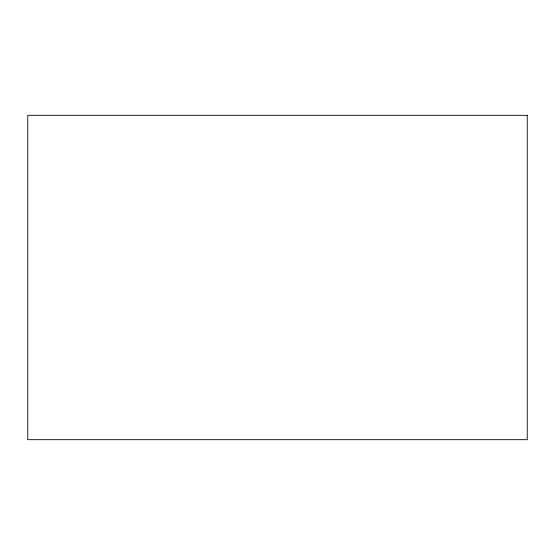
<?xml version="1.0" encoding="UTF-8"?>
<svg xmlns="http://www.w3.org/2000/svg" width="555" height="555" viewBox="0 0 555 555"><rect width="100%" height="100%" fill="white"/><g stroke="black" fill="none" stroke-linecap="round" stroke-linejoin="round"><path stroke-width="0.83" d="M527.25 115.322L27.75 115.322L27.75 439.678L527.25 439.678L527.25 115.322"/></g></svg>
